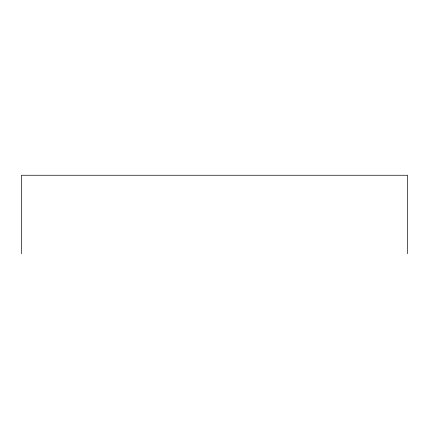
<?xml version="1.0" encoding="UTF-8"?>
<svg xmlns="http://www.w3.org/2000/svg" width="429" height="429" viewBox="0 0 429 429"><rect width="100%" height="100%" fill="white"/><g stroke="black" fill="none" stroke-linecap="round" stroke-linejoin="round"><path stroke-width="0.64" d="M407.55 253.748L407.55 175.252L21.45 175.252L21.45 253.748"/></g></svg>
